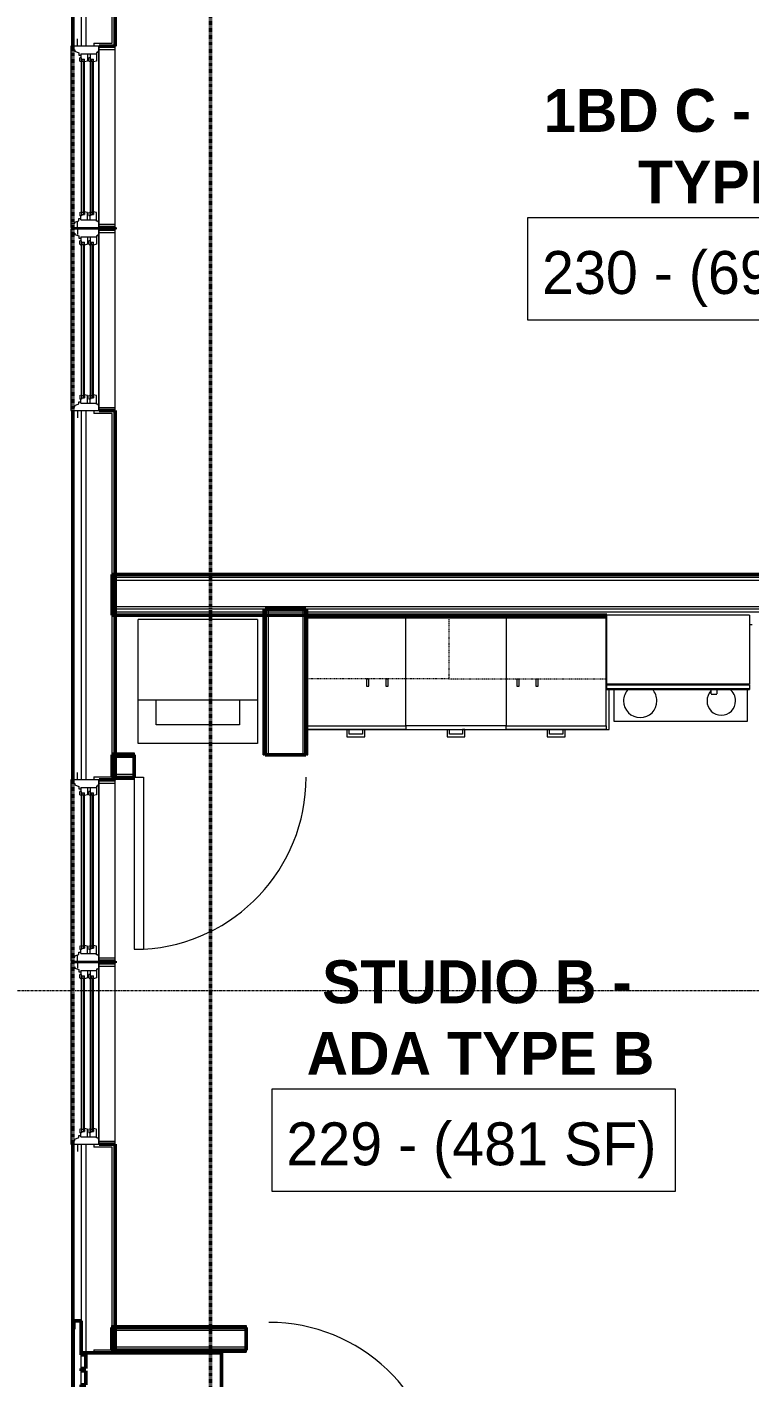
# Model space of a CAD drawing. Header units: inches. Extents: x -4235 to -464, y 9767 to 12344.
# Drawn here: x -3870.3 to -3718.9, y 10386.2 to 10669.2 of the extents above; entities that cross this region are included whole.
import ezdxf

# ---------------------------------------------------------------- set-up
doc = ezdxf.new("R2010")
doc.units = ezdxf.units.IN
doc.header["$MEASUREMENT"] = 0
for name, pattern in [('Dash', [0.25, 0.125, -0.125]), ('Dash 1_16_', [0.125, 0.0625, -0.0625]), ('Grid Line 1_2_', [0.875, 0.5, -0.125, 0.125, -0.125])]:
    doc.linetypes.add(name, pattern=pattern)
for name, color, linetype, lineweight in [('0-1', 7, 'Continuous', 5), ('0-2', 10, 'Continuous', 9), ('A-AREA-IDEN', 2, 'Continuous', 9), ('A-DOOR-1', 7, 'Continuous', 9), ('A-DOOR-2', 130, 'Continuous', 20), ('A-GENM', 5, 'Continuous', 9), ('A-GENM-5', 5, 'Continuous', 50), ('A-GLAZ-1', 151, 'Continuous', 9), ('A-GLAZ-2', 151, 'Continuous', 20), ('A-GLAZ-3', 151, 'Continuous', 50), ('A-WALL', 113, 'Continuous', 13), ('A-WALL-1', 250, 'Continuous', 50), ('A-WALL-2', 50, 'Continuous', 13), ('A-WALL-3', 10, 'Continuous', 9), ('A-WALL-4', 254, 'Continuous', 9), ('A-WALL-5', 7, 'Continuous', 9), ('A-WALL-6', 113, 'Continuous', 9), ('A-WALL-7', 113, 'Continuous', 50), ('C-PROP-LINE-1', 91, 'Dash 1_16_', 50), ('I-WALL-1', 250, 'Continuous', 50), ('I-WALL-2', 10, 'Continuous', 9), ('I-WALL-3', 254, 'Continuous', 9), ('I-WALL-4', 7, 'Continuous', 9), ('P-SANR-FIXT-1', 7, 'Continuous', 9), ('Q-CASE-1', 254, 'Continuous', 9), ('Q-CASE-2', 7, 'Continuous', 9), ('Q-CASE-3', 7, 'Dash', 9), ('Q-CASE-4', 10, 'Continuous', 9), ('Q-SPCQ-1', 7, 'Continuous', 9), ('S-GRID-1', 1, 'Grid Line 1_2_', 9)]:
    doc.layers.add(name, color=color, linetype=linetype, lineweight=lineweight)
doc.styles.add('Century Gothic', font='ufonts.com_century-gothic.ttf', dxfattribs={"height": 9})
doc.styles.add('Century Gothic_B', font='GOTHICB.TTF', dxfattribs={"height": 9})

# ---------------------------------------------------------------- blocks, each defined once
blk = doc.blocks.new('Basic Wall _ INT - W4BØF - _5_8 GYP - 2X4 WOOD_BATT_ - 5_8 GYP_ - ___-2687826-BACKGROUND - 2ND FLOOR')
at = {"layer": 'A-WALL-3'}
for p, q in [((-3852.5, 10391.84), (-3852.5, 10391.82)), ((-3851.86, 10391.84), (-3852.5, 10391.84)), ((-3852.5, 10391.7), (-3852.5, 10391.64)), ((-3852.5, 10391.63), (-3852.5, 10391.49)), ((-3852.5, 10391.49), (-3852.5, 10391.43)), ((-3852.5, 10391.49), (-3851.85, 10391.49))]:
    blk.add_line(p, q, dxfattribs=at)
at = {"layer": 'A-WALL-4'}
for p, q in [((-3852.5, 10391.8), (-3852.5, 10391.84)), ((-3852.5, 10391.76), (-3852.5, 10391.8)), ((-3852.5, 10391.74), (-3852.5, 10391.76)), ((-3852.5, 10391.71), (-3852.5, 10391.74)), ((-3852.5, 10391.71), (-3851.86, 10391.71)), ((-3852.5, 10391.43), (-3852.5, 10391.71)), ((-3852.5, 10391.43), (-3851.85, 10391.43)), ((-3824.35, 10391.84), (-3851.86, 10391.84)), ((-3851.85, 10391.49), (-3824.35, 10391.49)), ((-3824.35, 10391.82), (-3824.35, 10391.84)), ((-3824.35, 10391.64), (-3824.35, 10391.7)), ((-3824.35, 10391.49), (-3824.35, 10391.63)), ((-3824.35, 10391.43), (-3824.35, 10391.49))]:
    blk.add_line(p, q, dxfattribs=at)
at = {"layer": 'A-WALL-5'}
for p, q in [((-3851.86, 10391.71), (-3824.35, 10391.71)), ((-3851.85, 10391.43), (-3824.35, 10391.43)), ((-3824.35, 10391.84), (-3824.35, 10391.8)), ((-3824.35, 10391.8), (-3824.35, 10391.71)), ((-3824.35, 10391.71), (-3824.35, 10391.43))]:
    blk.add_line(p, q, dxfattribs=at)
blk = doc.blocks.new('Basic Wall _ INT - W4BØF - _5_8 GYP - 2X4 WOOD_BATT_ - 5_8 GYP_ - ___-2687827-BACKGROUND - 2ND FLOOR')
at = {"layer": 'A-WALL-3'}
for p, q in [((-3852.5, 10397), (-3852.5, 10396.94)), ((-3852.5, 10396.94), (-3852.5, 10396.8)), ((-3852.5, 10396.79), (-3852.5, 10396.73)), ((-3852.5, 10396.61), (-3852.5, 10396.59)), ((-3852.47, 10396.94), (-3851.85, 10396.94)), ((-3851.85, 10396.59), (-3852.47, 10396.59))]:
    blk.add_line(p, q, dxfattribs=at)
at = {"layer": 'A-WALL-4'}
for p, q in [((-3852.5, 10396.79), (-3852.5, 10397)), ((-3852.47, 10397), (-3851.85, 10397)), ((-3824.35, 10396.94), (-3824.35, 10397)), ((-3852.5, 10396.71), (-3852.5, 10396.79)), ((-3852.5, 10396.63), (-3852.5, 10396.71)), ((-3852.5, 10396.59), (-3852.5, 10396.63)), ((-3851.85, 10396.71), (-3852.47, 10396.71)), ((-3851.85, 10396.94), (-3824.35, 10396.94)), ((-3824.35, 10396.59), (-3851.85, 10396.59)), ((-3824.35, 10396.8), (-3824.35, 10396.94)), ((-3824.35, 10396.73), (-3824.35, 10396.79)), ((-3824.35, 10396.59), (-3824.35, 10396.61))]:
    blk.add_line(p, q, dxfattribs=at)
at = {"layer": 'A-WALL-5'}
for p, q in [((-3851.85, 10397), (-3824.35, 10397)), ((-3824.35, 10397), (-3824.35, 10396.71)), ((-3824.35, 10396.71), (-3851.85, 10396.71)), ((-3824.35, 10396.71), (-3824.35, 10396.63)), ((-3824.35, 10396.63), (-3824.35, 10396.59))]:
    blk.add_line(p, q, dxfattribs=at)
blk = doc.blocks.new('SWING - SINGLE - FLUSH - 36_ x 80_ - OFFSET PIVOT DOOR AT MAGIC PAK AND WASHER_DRYER-3199414-BACKGROUND - 2ND FLOOR')
at = {"layer": 'A-DOOR-1'}
blk.add_arc((18, 2.37), 36.07, 93.1789, 180, dxfattribs=at)
at = {"layer": 'A-DOOR-2'}
for p, q in [((16, 2.37), (16, 38.39)), ((18, 38.39), (16, 38.39)), ((18, 2.37), (18, 38.39)), ((18, 2.37), (16, 2.37))]:
    blk.add_line(p, q, dxfattribs=at)
blk = doc.blocks.new('Range - 24_ x 30_-V36-BACKGROUND - 2ND FLOOR')
at = {"layer": 'Q-SPCQ-1'}
blk.add_line((29.37, 22), (30, 22), dxfattribs=at)
for centre, radius, start, end in [((6.5, 6), 3.5, 81.0228, 98.9772), ((6.5, 6), 3.5, 136.4295, 180), ((6.5, 6), 3.5, 180, 0), ((6.5, 6), 3.5, 360, 43.6168), ((23.5, 6), 3, 136.1907, 180), ((23.5, 6), 3, 180, 360), ((23.5, 6), 3, 360, 53.8773)]:
    blk.add_arc(centre, radius, start, end, dxfattribs=at)
blk = doc.blocks.new('Basic Wall _ INT - W4BØF - _5_8 GYP - 2X4 WOOD_BATT_ - 5_8 GYP_ - ___-2685603-BACKGROUND - 2ND FLOOR')
at = {"layer": 'A-WALL-3'}
for p, q in [((-3852.47, 10516.79), (-3852.47, 10517.08)), ((-3852.47, 10517.08), (-3852.47, 10517.02)), ((-3852.47, 10517.02), (-3852.47, 10516.87)), ((-3852.47, 10517.02), (-3851.85, 10517.02)), ((-3852.47, 10516.87), (-3852.47, 10516.8)), ((-3852.47, 10516.71), (-3852.47, 10516.79)), ((-3852.47, 10516.66), (-3852.47, 10516.71)), ((-3852.47, 10516.69), (-3852.47, 10516.66)), ((-3851.89, 10516.66), (-3852.47, 10516.66))]:
    blk.add_line(p, q, dxfattribs=at)
at = {"layer": 'A-WALL-4'}
for p, q in [((-3852.47, 10517.08), (-3851.85, 10517.08)), ((-3851.89, 10516.79), (-3852.47, 10516.79)), ((-3851.85, 10517.02), (-3847.87, 10517.02)), ((-3847.87, 10516.66), (-3851.85, 10516.66)), ((-3847.87, 10517.02), (-3847.87, 10517.08)), ((-3847.87, 10516.87), (-3847.87, 10517.02)), ((-3847.87, 10516.8), (-3847.87, 10516.87)), ((-3847.87, 10516.66), (-3847.87, 10516.69))]:
    blk.add_line(p, q, dxfattribs=at)
at = {"layer": 'A-WALL-5'}
for p, q in [((-3851.85, 10517.08), (-3847.87, 10517.08)), ((-3847.87, 10516.79), (-3851.85, 10516.79)), ((-3847.87, 10517.08), (-3847.87, 10516.79)), ((-3847.87, 10516.79), (-3847.87, 10516.71)), ((-3847.87, 10516.71), (-3847.87, 10516.66))]:
    blk.add_line(p, q, dxfattribs=at)
blk = doc.blocks.new('Basic Wall _ INT - W4BØF - _5_8 GYP - 2X4 WOOD_BATT_ - 5_8 GYP_ - ___-2685604-BACKGROUND - 2ND FLOOR')
at = {"layer": 'A-WALL-3'}
for p, q in [((-3852.47, 10511.91), (-3852.47, 10511.89)), ((-3851.85, 10511.91), (-3852.47, 10511.91)), ((-3852.47, 10511.77), (-3852.47, 10511.71)), ((-3852.47, 10511.71), (-3852.47, 10511.56)), ((-3852.47, 10511.56), (-3852.47, 10511.5)), ((-3852.47, 10511.56), (-3851.85, 10511.56))]:
    blk.add_line(p, q, dxfattribs=at)
at = {"layer": 'A-WALL-4'}
for p, q in [((-3852.47, 10511.87), (-3852.47, 10511.91)), ((-3852.47, 10511.85), (-3852.47, 10511.87)), ((-3852.47, 10511.83), (-3852.47, 10511.85)), ((-3852.47, 10511.79), (-3852.47, 10511.83)), ((-3852.47, 10511.79), (-3851.85, 10511.79)), ((-3852.47, 10511.77), (-3852.47, 10511.79)), ((-3852.47, 10511.71), (-3852.47, 10511.77)), ((-3852.47, 10511.5), (-3852.47, 10511.71)), ((-3852.47, 10511.5), (-3851.85, 10511.5)), ((-3847.87, 10511.91), (-3851.85, 10511.91)), ((-3851.85, 10511.56), (-3847.87, 10511.56)), ((-3847.87, 10511.89), (-3847.87, 10511.91)), ((-3847.87, 10511.71), (-3847.87, 10511.77)), ((-3847.87, 10511.56), (-3847.87, 10511.71)), ((-3847.87, 10511.5), (-3847.87, 10511.56))]:
    blk.add_line(p, q, dxfattribs=at)
at = {"layer": 'A-WALL-5'}
for p, q in [((-3851.85, 10511.79), (-3847.87, 10511.79)), ((-3851.85, 10511.5), (-3847.87, 10511.5)), ((-3847.87, 10511.91), (-3847.87, 10511.87)), ((-3847.87, 10511.87), (-3847.87, 10511.79)), ((-3847.87, 10511.79), (-3847.87, 10511.5))]:
    blk.add_line(p, q, dxfattribs=at)
blk = doc.blocks.new('Basic Wall _ INT - W8BØF - _5_8 GYP - 2X8 WOOD_BATT_ - 5_8 GYP_ - ___-2698626-BACKGROUND - 2ND FLOOR')
at = {"layer": 'I-WALL-2'}
for p, q in [((-3820.72, 10547.19), (-3820.78, 10547.19)), ((-3820.78, 10547.19), (-3820.49, 10547.19)), ((-3820.57, 10547.19), (-3820.72, 10547.19)), ((-3820.72, 10545.94), (-3820.72, 10547.19)), ((-3820.51, 10547.19), (-3820.57, 10547.19)), ((-3820.49, 10547.19), (-3820.41, 10547.19)), ((-3820.41, 10547.19), (-3820.37, 10547.19)), ((-3820.37, 10547.19), (-3820.39, 10547.19)), ((-3820.37, 10547.19), (-3820.37, 10545.94))]:
    blk.add_line(p, q, dxfattribs=at)
at = {"layer": 'I-WALL-3'}
for p, q in [((-3820.78, 10545.94), (-3820.78, 10547.19)), ((-3820.49, 10547.19), (-3820.49, 10545.94)), ((-3820.72, 10516.66), (-3820.72, 10545.94)), ((-3820.37, 10545.94), (-3820.37, 10516.66)), ((-3820.78, 10516.66), (-3820.72, 10516.66)), ((-3820.72, 10516.66), (-3820.57, 10516.66)), ((-3820.57, 10516.66), (-3820.51, 10516.66)), ((-3820.39, 10516.66), (-3820.37, 10516.66))]:
    blk.add_line(p, q, dxfattribs=at)
at = {"layer": 'I-WALL-4'}
for p, q in [((-3820.78, 10516.66), (-3820.78, 10545.94)), ((-3820.49, 10545.94), (-3820.49, 10516.66)), ((-3820.49, 10516.66), (-3820.78, 10516.66)), ((-3820.41, 10516.66), (-3820.49, 10516.66)), ((-3820.37, 10516.66), (-3820.41, 10516.66))]:
    blk.add_line(p, q, dxfattribs=at)
blk = doc.blocks.new('Basic Wall _ INT - W8BØF - _5_8 GYP - 2X8 WOOD_BATT_ - 5_8 GYP_ - ___-2703820-BACKGROUND - 2ND FLOOR')
at = {"layer": 'I-WALL-2'}
for p, q in [((-3811.87, 10547.19), (-3811.82, 10547.19)), ((-3811.84, 10547.19), (-3811.87, 10547.19)), ((-3811.87, 10547.19), (-3811.87, 10545.94)), ((-3811.82, 10547.19), (-3811.74, 10547.19)), ((-3811.74, 10547.19), (-3811.45, 10547.19)), ((-3811.66, 10547.19), (-3811.73, 10547.19)), ((-3811.51, 10547.19), (-3811.66, 10547.19)), ((-3811.45, 10547.19), (-3811.51, 10547.19)), ((-3811.51, 10545.94), (-3811.51, 10547.19)), ((-3811.87, 10545.94), (-3811.87, 10545.56)), ((-3811.87, 10545.56), (-3811.87, 10521.94)), ((-3811.74, 10545.56), (-3811.74, 10545.94)), ((-3811.51, 10545.56), (-3811.51, 10545.94)), ((-3811.51, 10521.94), (-3811.51, 10545.56)), ((-3811.45, 10545.56), (-3811.45, 10545.94))]:
    blk.add_line(p, q, dxfattribs=at)
at = {"layer": 'I-WALL-3'}
for p, q in [((-3811.74, 10545.94), (-3811.74, 10547.19)), ((-3811.45, 10545.94), (-3811.45, 10547.19)), ((-3811.74, 10521.94), (-3811.74, 10545.56)), ((-3811.45, 10521.94), (-3811.45, 10545.56)), ((-3811.87, 10521.94), (-3811.87, 10516.66)), ((-3811.51, 10516.66), (-3811.51, 10521.94)), ((-3811.87, 10516.66), (-3811.84, 10516.66)), ((-3811.73, 10516.66), (-3811.66, 10516.66)), ((-3811.66, 10516.66), (-3811.51, 10516.66)), ((-3811.51, 10516.66), (-3811.45, 10516.66))]:
    blk.add_line(p, q, dxfattribs=at)
at = {"layer": 'I-WALL-4'}
for p, q in [((-3811.74, 10516.66), (-3811.74, 10521.94)), ((-3811.45, 10516.66), (-3811.45, 10521.94)), ((-3811.82, 10516.66), (-3811.87, 10516.66)), ((-3811.74, 10516.66), (-3811.82, 10516.66)), ((-3811.45, 10516.66), (-3811.74, 10516.66))]:
    blk.add_line(p, q, dxfattribs=at)
blk = doc.blocks.new('Stacked Washer and Dryer - 26_x25_ - Private-1352637-BACKGROUND - 2ND FLOOR')
at = {"layer": 'P-SANR-FIXT-1'}
for p, q in [((0, 12.5), (26, 12.5)), ((0, 12.5), (0, -12.5)), ((16.90625, 12.5), (16.90625, -12.5)), ((26, 12.5), (26, -12.5)), ((16.90625, 8.75), (22.09375, 8.75)), ((22.09375, 8.75), (22.09375, -8.75)), ((22.09375, -8.75), (16.90625, -8.75)), ((26, -12.5), (0, -12.5))]:
    blk.add_line(p, q, dxfattribs=at)
blk = doc.blocks.new('Base Cabinet 3 Drawer 230 - Base Cabinet 3 Drawer 230 21_-V40-BACKGROUND - 2ND FLOOR')
at = {"layer": 'Q-CASE-1'}
for p, q in [((-9.76, 24), (11.24, 24)), ((-9.76, 23.25), (-9.76, 24)), ((11.24, 23.25), (-9.76, 23.25)), ((-9.76, 23.25), (-9.76, 0.38)), ((-0.64, 24), (-1.14, 24)), ((2.11, 24), (2.61, 24)), ((11.24, 24), (11.24, 23.25)), ((11.24, 0.38), (11.24, 23.25))]:
    blk.add_line(p, q, dxfattribs=at)
at = {"layer": 'Q-CASE-2'}
for p, q in [((2.61, 25.5), (-1.14, 25.5)), ((-1.14, 25.5), (-1.14, 24)), ((2.61, 24), (2.61, 25.5)), ((-0.64, 24), (-0.64, 25)), ((-0.64, 25), (2.11, 25)), ((2.11, 25), (2.11, 24))]:
    blk.add_line(p, q, dxfattribs=at)
at = {"layer": 'Q-CASE-4'}
for p, q in [((-0.64, 24), (-1.14, 24)), ((-0.64, 24), (-1.14, 24)), ((2.11, 24), (2.61, 24)), ((2.11, 24), (2.61, 24)), ((-9.76, 0.38), (-9.76, 0)), ((11.24, 0), (11.24, 0.38)), ((-9.76, 0), (11.24, 0))]:
    blk.add_line(p, q, dxfattribs=at)
blk = doc.blocks.new('30quot_MicrowaveVent_11166 - 70cm miele oven-2322118-BACKGROUND - 2ND FLOOR')
at = {"layer": 'Q-CASE-2'}
for p, q in [((-14.2, -14.49), (-14.2, 0)), ((15.68, 0), (-14.2, 0)), ((15.68, 0), (15.68, -14.49)), ((15.68, -14.49), (-14.2, -14.49)), ((-14.2, -14.61), (15.68, -14.61)), ((-14.2, -15.39), (-14.2, -14.61)), ((-14.2, -15.6), (-14.2, -15.39)), ((-14.2, -15.39), (15.68, -15.39)), ((-14.2, -15.6), (15.68, -15.6)), ((7.69, -16.55), (7.69, -15.63)), ((7.69, -16.6), (8.88, -16.6)), ((8.88, -15.63), (8.88, -16.55)), ((15.68, -14.61), (15.68, -15.39)), ((15.68, -15.39), (15.68, -15.6))]:
    blk.add_line(p, q, dxfattribs=at)
blk = doc.blocks.new('300 Series Wall Hung Cabinet_302 - 33_ X 27_-2598982-BACKGROUND - 2ND FLOOR')
at = {"layer": 'Q-CASE-2'}
for p, q in [((-2.25, -13.19), (-1.76, -13.19)), ((-2.25, -13.19), (-2.25, -14.69)), ((-1.76, -14.69), (-1.76, -13.19)), ((1.75, -13.19), (2.24, -13.19)), ((1.75, -13.19), (1.75, -14.69)), ((2.24, -14.69), (2.24, -13.19)), ((-2.25, -14.69), (-1.76, -14.69)), ((1.75, -14.69), (2.24, -14.69))]:
    blk.add_line(p, q, dxfattribs=at)
at = {"layer": 'Q-CASE-3'}
for p, q in [((16.5, -0.19), (-16.5, -0.19)), ((-16.5, -0.19), (-16.5, -13.19)), ((16.5, -13.19), (16.5, -0.19)), ((-16.5, -13.19), (16.5, -13.19))]:
    blk.add_line(p, q, dxfattribs=at)
blk = doc.blocks.new('Base Cabinet 3 Drawer 230 - Base Cabinet 3 Drawer 230 21_-V42-BACKGROUND - 2ND FLOOR')
at = {"layer": 'Q-CASE-1'}
for p, q in [((-9.76, 24), (11.24, 24)), ((-9.76, 23.25), (-9.76, 24)), ((11.24, 23.25), (-9.76, 23.25)), ((-9.76, 23.25), (-9.76, 0.38)), ((-0.64, 24), (-1.14, 24)), ((2.11, 24), (2.61, 24))]:
    blk.add_line(p, q, dxfattribs=at)
at = {"layer": 'Q-CASE-2'}
for p, q in [((2.61, 25.5), (-1.14, 25.5)), ((-1.14, 25.5), (-1.14, 24)), ((2.61, 24), (2.61, 25.5)), ((-0.64, 24), (-0.64, 25)), ((-0.64, 25), (2.11, 25)), ((2.11, 25), (2.11, 24))]:
    blk.add_line(p, q, dxfattribs=at)
at = {"layer": 'Q-CASE-4'}
for p, q in [((-0.64, 24), (-1.14, 24)), ((-0.64, 24), (-1.14, 24)), ((2.11, 24), (2.61, 24)), ((2.11, 24), (2.61, 24)), ((11.24, 24), (11.24, 23.25)), ((11.24, 0.38), (11.24, 23.25)), ((-9.76, 0.38), (-9.76, 0)), ((11.24, 0), (11.24, 0.38)), ((-9.76, 0), (11.24, 0))]:
    blk.add_line(p, q, dxfattribs=at)
blk = doc.blocks.new('300 Series Wall Hung Cabinet_302 - 30_ X 27_-2746447-BACKGROUND - 2ND FLOOR')
at = {"layer": 'Q-CASE-2'}
for p, q in [((-1.76, 14.69), (-2.25, 14.69)), ((-2.25, 14.69), (-2.25, 13.19)), ((-1.76, 13.19), (-1.76, 14.69)), ((2.24, 14.69), (1.75, 14.69)), ((1.75, 14.69), (1.75, 13.19)), ((2.24, 13.19), (2.24, 14.69)), ((-1.76, 13.19), (-2.25, 13.19)), ((2.24, 13.19), (1.75, 13.19))]:
    blk.add_line(p, q, dxfattribs=at)
at = {"layer": 'Q-CASE-3'}
for p, q in [((-15, 0.19), (-15, 13.19)), ((-15, 13.19), (15, 13.19)), ((15, 13.19), (15, 0.19)), ((15, 0.19), (-15, 0.19))]:
    blk.add_line(p, q, dxfattribs=at)
blk = doc.blocks.new('Base Cabinet 3 Drawer 230 - Base Cabinet 3 Drawer 230 21_-V47-BACKGROUND - 2ND FLOOR')
at = {"layer": 'Q-CASE-1'}
for p, q in [((-9.76, -23.25), (-9.76, -0.37)), ((11.24, -0.37), (11.24, -23.25)), ((-9.76, -23.25), (-9.76, -24)), ((11.24, -23.25), (-9.76, -23.25)), ((-9.76, -24), (11.24, -24)), ((-1.14, -24), (-0.64, -24)), ((2.61, -24), (2.11, -24)), ((11.24, -24), (11.24, -23.25))]:
    blk.add_line(p, q, dxfattribs=at)
at = {"layer": 'Q-CASE-2'}
for p, q in [((-1.14, -24), (-1.14, -25.5)), ((-0.64, -25), (-0.64, -24)), ((2.11, -25), (-0.64, -25)), ((2.11, -24), (2.11, -25)), ((2.61, -25.5), (2.61, -24)), ((-1.14, -25.5), (2.61, -25.5))]:
    blk.add_line(p, q, dxfattribs=at)
at = {"layer": 'Q-CASE-4'}
for p, q in [((-9.76, -0.37), (-9.76, 0)), ((-9.76, 0), (11.24, 0)), ((11.24, 0), (11.24, -0.37)), ((-1.14, -24), (-0.64, -24)), ((-1.14, -24), (-0.64, -24)), ((2.61, -24), (2.11, -24)), ((2.61, -24), (2.11, -24))]:
    blk.add_line(p, q, dxfattribs=at)
blk = doc.blocks.new('CTR - 1st Phase - Unit Layouts_rvt-1-BACKGROUND - 2ND FLOOR')
at = {"layer": 'A-WALL-1'}
for p, q in [((-3748.75, 10545.94), (-3811.87, 10545.94)), ((-3811.87, 10545.94), (-3811.87, 10545.56)), ((-3811.87, 10545.56), (-3748.75, 10545.56)), ((-3847.87, 10516.66), (-3852.47, 10516.66)), ((-3852.47, 10516.66), (-3852.47, 10516.04)), ((-3852.47, 10516.04), (-3852.47, 10512.54)), ((-3847.87, 10511.91), (-3847.87, 10516.66)), ((-3852.47, 10512.54), (-3852.47, 10511.91)), ((-3852.47, 10511.91), (-3847.87, 10511.91)), ((-3824.35, 10396.59), (-3852.5, 10396.59)), ((-3852.5, 10396.59), (-3852.5, 10395.96)), ((-3852.5, 10395.96), (-3852.5, 10392.46)), ((-3824.35, 10391.84), (-3824.35, 10396.59)), ((-3852.5, 10392.46), (-3852.5, 10391.84)), ((-3852.5, 10391.84), (-3824.35, 10391.84))]:
    blk.add_line(p, q, dxfattribs=at)
at = {"layer": 'A-WALL-2'}
for p, q in [((-3819.74, 10547.19), (-3819.74, 10516.66)), ((-3812.49, 10547.19), (-3812.49, 10516.66)), ((-3851.85, 10516.04), (-3851.85, 10512.54)), ((-3847.87, 10516.04), (-3851.85, 10516.04)), ((-3847.87, 10512.54), (-3851.85, 10512.54)), ((-3851.87, 10395.96), (-3851.87, 10392.46)), ((-3824.35, 10395.96), (-3851.87, 10395.96)), ((-3824.35, 10392.46), (-3851.87, 10392.46))]:
    blk.add_line(p, q, dxfattribs=at)
at = {"layer": 'A-WALL-3'}
for p, q in [((-3748.75, 10545.94), (-3811.87, 10545.94)), ((-3811.87, 10545.56), (-3811.87, 10545.94)), ((-3852.47, 10512.04), (-3852.47, 10516.66)), ((-3851.89, 10516.66), (-3852.47, 10516.66)), ((-3847.87, 10516.66), (-3851.85, 10516.66)), ((-3852.47, 10511.91), (-3852.47, 10512.04)), ((-3852.47, 10511.91), (-3851.85, 10511.91)), ((-3851.85, 10511.91), (-3847.87, 10511.91)), ((-3852.5, 10391.89), (-3852.5, 10396.59)), ((-3851.85, 10396.59), (-3852.47, 10396.59)), ((-3824.35, 10396.59), (-3851.85, 10396.59)), ((-3852.5, 10391.84), (-3852.5, 10391.89)), ((-3852.5, 10391.84), (-3851.86, 10391.84)), ((-3851.86, 10391.84), (-3824.35, 10391.84))]:
    blk.add_line(p, q, dxfattribs=at)
at = {"layer": 'A-WALL-4'}
for p, q in [((-3811.87, 10545.56), (-3748.75, 10545.56)), ((-3847.87, 10516.66), (-3847.87, 10511.91)), ((-3824.35, 10396.59), (-3824.35, 10391.84))]:
    blk.add_line(p, q, dxfattribs=at)
at = {"layer": 'A-WALL-6'}
for p, q in [((-3811.87, 10545.94), (-3811.87, 10545.56)), ((-3748.75, 10545.94), (-3811.87, 10545.94)), ((-3811.87, 10545.56), (-3811.87, 10545.94)), ((-3748.75, 10545.94), (-3811.87, 10545.94)), ((-3811.87, 10545.56), (-3811.87, 10521.94)), ((-3811.87, 10521.94), (-3811.87, 10545.56)), ((-3748.24, 10531.33), (-3748.24, 10531.45)), ((-3748.24, 10531.33), (-3748.24, 10531.45)), ((-3748.24, 10521.94), (-3748.24, 10530.34)), ((-3748.24, 10521.94), (-3748.24, 10530.34)), ((-3747.24, 10531.45), (-3747.24, 10531.33)), ((-3747.24, 10531.45), (-3747.24, 10531.33)), ((-3747.24, 10530.34), (-3747.24, 10523.69)), ((-3747.24, 10530.34), (-3747.24, 10523.69)), ((-3719.24, 10531.33), (-3719.24, 10531.45)), ((-3719.24, 10531.33), (-3719.24, 10531.45)), ((-3719.24, 10523.69), (-3719.24, 10530.34)), ((-3719.24, 10523.69), (-3719.24, 10530.34)), ((-3811.87, 10521.94), (-3748.24, 10521.94)), ((-3811.87, 10521.94), (-3748.24, 10521.94)), ((-3747.24, 10523.69), (-3719.24, 10523.69)), ((-3747.24, 10523.69), (-3719.24, 10523.69))]:
    blk.add_line(p, q, dxfattribs=at)
at = {"layer": 'I-WALL-1'}
for p, q in [((-3811.87, 10547.19), (-3820.37, 10547.19)), ((-3820.37, 10547.19), (-3820.37, 10516.66)), ((-3811.87, 10516.66), (-3811.87, 10547.19)), ((-3820.37, 10516.66), (-3811.87, 10516.66))]:
    blk.add_line(p, q, dxfattribs=at)
at = {"layer": 'I-WALL-2'}
for p, q in [((-3820.37, 10547.19), (-3811.87, 10547.19)), ((-3820.37, 10547.19), (-3820.37, 10545.94)), ((-3811.87, 10545.94), (-3811.87, 10547.19)), ((-3820.37, 10545.94), (-3820.37, 10516.66)), ((-3811.87, 10545.56), (-3811.87, 10545.94)), ((-3811.87, 10521.94), (-3811.87, 10545.56)), ((-3811.87, 10516.66), (-3811.87, 10521.94))]:
    blk.add_line(p, q, dxfattribs=at)
at = {"layer": 'I-WALL-3'}
blk.add_line((-3811.87, 10516.66), (-3820.37, 10516.66), dxfattribs=at)
at = {"layer": '0-2'}
for name, p in [('Basic Wall _ INT - W8BØF - _5_8 GYP - 2X8 WOOD_BATT_ - 5_8 GYP_ - ___-2698626-BACKGROUND - 2ND FLOOR', (0, 0)), ('Basic Wall _ INT - W8BØF - _5_8 GYP - 2X8 WOOD_BATT_ - 5_8 GYP_ - ___-2703820-BACKGROUND - 2ND FLOOR', (0, 0)), ('Base Cabinet 3 Drawer 230 - Base Cabinet 3 Drawer 230 21_-V47-BACKGROUND - 2ND FLOOR', (-3781.1, 10545.94)), ('300 Series Wall Hung Cabinet_302 - 33_ X 27_-2598982-BACKGROUND - 2ND FLOOR', (-3765.37, 10545.75)), ('30quot_MicrowaveVent_11166 - 70cm miele oven-2322118-BACKGROUND - 2ND FLOOR', (-3734.54, 10545.94)), ('Range - 24_ x 30_-V36-BACKGROUND - 2ND FLOOR', (-3748.24, 10521.94)), ('Basic Wall _ INT - W4BØF - _5_8 GYP - 2X4 WOOD_BATT_ - 5_8 GYP_ - ___-2685603-BACKGROUND - 2ND FLOOR', (0, 0)), ('Basic Wall _ INT - W4BØF - _5_8 GYP - 2X4 WOOD_BATT_ - 5_8 GYP_ - ___-2685604-BACKGROUND - 2ND FLOOR', (0, 0)), ('Basic Wall _ INT - W4BØF - _5_8 GYP - 2X4 WOOD_BATT_ - 5_8 GYP_ - ___-2687827-BACKGROUND - 2ND FLOOR', (0, 0)), ('Basic Wall _ INT - W4BØF - _5_8 GYP - 2X4 WOOD_BATT_ - 5_8 GYP_ - ___-2687826-BACKGROUND - 2ND FLOOR', (0, 0))]:
    blk.add_blockref(name, p, dxfattribs=at)
for name, p, rotation in [('Stacked Washer and Dryer - 26_x25_ - Private-1352637-BACKGROUND - 2ND FLOOR', (-3834.49, 10545.03), 269.9999999999946), ('Base Cabinet 3 Drawer 230 - Base Cabinet 3 Drawer 230 21_-V42-BACKGROUND - 2ND FLOOR', (-3800.63, 10545.94), 180), ('300 Series Wall Hung Cabinet_302 - 30_ X 27_-2746447-BACKGROUND - 2ND FLOOR', (-3796.87, 10545.75), 180), ('Base Cabinet 3 Drawer 230 - Base Cabinet 3 Drawer 230 21_-V40-BACKGROUND - 2ND FLOOR', (-3758.63, 10545.94), 180), ('SWING - SINGLE - FLUSH - 36_ x 80_ - OFFSET PIVOT DOOR AT MAGIC PAK AND WASHER_DRYER-3199414-BACKGROUND - 2ND FLOOR', (-3829.87, 10514.29), 180), ('SWING - SINGLE - FLUSH - 36_ x 80_ - OFFSET PIVOT DOOR AT MAGIC PAK AND WASHER_DRYER-3199414-BACKGROUND - 2ND FLOOR', (-3821.97, 10379.59), 269.9999999999872)]:
    blk.add_blockref(name, p, dxfattribs=dict(at, rotation=rotation))
blk = doc.blocks.new('CTR - 1st Phase - Common Walls_rvt-1-BACKGROUND - 2ND FLOOR')
at = {"layer": 'A-WALL-2'}
for p, q in [((-3487.3, 10553.81), (-3852.47, 10553.81)), ((-3487.3, 10553.19), (-3852.47, 10553.19)), ((-3487.3, 10547.69), (-3852.47, 10547.69)), ((-3487.3, 10547.19), (-3852.47, 10547.19)), ((-3487.3, 10546.56), (-3852.47, 10546.56))]:
    blk.add_line(p, q, dxfattribs=at)
at = {"layer": 'I-WALL-1'}
for p, q in [((-3554.56, 10554.44), (-3852.47, 10554.44)), ((-3852.47, 10554.44), (-3852.47, 10545.94)), ((-3852.47, 10545.94), (-3748.75, 10545.94))]:
    blk.add_line(p, q, dxfattribs=at)
at = {"layer": 'I-WALL-2'}
for p, q in [((-3852.47, 10545.94), (-3852.47, 10554.44)), ((-3851.85, 10554.44), (-3852.47, 10554.44)), ((-3852.47, 10545.94), (-3851.85, 10545.94)), ((-3820.78, 10545.94), (-3820.67, 10545.94)), ((-3820.66, 10545.94), (-3820.57, 10545.94)), ((-3820.57, 10545.94), (-3820.51, 10545.94)), ((-3820.37, 10545.94), (-3811.87, 10545.94)), ((-3811.72, 10545.94), (-3811.67, 10545.94)), ((-3811.66, 10545.94), (-3811.58, 10545.94)), ((-3811.57, 10545.94), (-3811.46, 10545.94)), ((-3811.46, 10545.94), (-3748.75, 10545.94))]:
    blk.add_line(p, q, dxfattribs=at)
at = {"layer": 'I-WALL-3'}
for p, q in [((-3621.93, 10554.44), (-3851.85, 10554.44)), ((-3851.85, 10545.94), (-3820.78, 10545.94))]:
    blk.add_line(p, q, dxfattribs=at)
blk = doc.blocks.new('Window-Double_Hung-Andersen-400_Series-Tilt_Wash - DOUBLE HUNG - REVERSE COTTAGE - 2ND FLOOR-2888385-BACKGROUND - 2ND FLOOR')
at = {"layer": 'A-GLAZ-1'}
for p, q in [((-16.29, 2.5), (-15.7, 2.5)), ((-16.29, 2.12), (-15.7, 2.12)), ((-16.29, 0.56), (-15.7, 0.56)), ((-16.29, 0.19), (-15.7, 0.19)), ((-15.82, 2.5), (-15.82, 2.12)), ((-15.82, 0.56), (-15.82, 0.19)), ((-15.7, 2.63), (15.7, 2.63)), ((-15.7, 2.5), (15.7, 2.5)), ((-15.7, 2.12), (15.7, 2.12)), ((-15.7, 2), (15.7, 2)), ((-15.7, 0.69), (15.7, 0.69)), ((-15.7, 0.56), (15.7, 0.56)), ((-15.7, 0.19), (15.7, 0.19)), ((-15.7, 0.06), (15.7, 0.06)), ((16.29, 2.5), (15.7, 2.5)), ((16.29, 2.12), (15.7, 2.12)), ((16.29, 0.56), (15.7, 0.56)), ((16.29, 0.19), (15.7, 0.19)), ((15.82, 2.5), (15.82, 2.12)), ((15.82, 0.56), (15.82, 0.19)), ((-19.01, -3.94), (-19.01, -2.44)), ((-19.01, -2.44), (-18.95, -2.44)), ((18.95, -1.06), (-18.95, -1.06)), ((-18.95, -1.06), (-18.95, -4.44)), ((-18.32, -1.06), (-18.32, -4.44)), ((18.32, -1.06), (18.32, -4.44)), ((18.95, -4.44), (18.95, -1.06)), ((18.95, -2.44), (19.01, -2.44)), ((19.01, -2.44), (19.01, -3.94)), ((-18.95, -3.94), (-19.01, -3.94)), ((-18.95, -4.44), (18.95, -4.44)), ((19.01, -3.94), (18.95, -3.94))]:
    blk.add_line(p, q, dxfattribs=at)
at = {"layer": 'A-GLAZ-2'}
for p, q in [((-19.01, 3.44), (-20.51, 3.44)), ((19.01, 4.81), (-19.01, 4.81)), ((-19.01, 4.81), (-19.01, -1.06)), ((-18.2, 4.81), (-18.2, 4)), ((-18.2, 4), (-17.92, 4)), ((-17.92, 4), (-17.61, 3.19)), ((-17.61, 3.19), (-17.14, 3.19)), ((-17.14, 3.19), (-17.14, 2.75)), ((-15.86, 2.97), (-16.57, 2.97)), ((-16.57, 2.63), (-16.57, 2.97)), ((-15.86, 2.97), (-15.7, 2.63)), ((15.86, 2.97), (15.7, 2.63)), ((15.86, 2.97), (16.57, 2.97)), ((16.57, 2.63), (16.57, 2.97)), ((17.14, 3.19), (17.14, 2.75)), ((17.61, 3.19), (17.14, 3.19)), ((17.92, 4), (17.61, 3.19)), ((18.2, 4), (17.92, 4)), ((18.2, 4.81), (18.2, 4)), ((19.01, -1.06), (19.01, 4.81)), ((19.01, 3.44), (20.51, 3.44)), ((-17.42, 2.75), (-16.57, 2.75)), ((-17.42, 2.75), (-17.42, -0.56)), ((-17.42, 1.37), (-15.86, 1.37)), ((-17.42, 0.81), (-16.57, 0.81)), ((-15.7, 2.63), (-16.57, 2.63)), ((-15.86, 1.03), (-16.57, 1.03)), ((-16.57, 0.69), (-16.57, 1.03)), ((-15.7, 0.69), (-16.57, 0.69)), ((-16.29, 2.63), (-16.29, 2)), ((-15.7, 2), (-16.29, 2)), ((-16.29, 0.69), (-16.29, 0.06)), ((-15.7, 0.06), (-16.29, 0.06)), ((-15.86, 1.37), (-15.7, 2)), ((-15.86, 1.03), (-15.7, 0.69)), ((-15.86, -0.56), (-15.7, 0.06)), ((15.7, 2.63), (16.57, 2.63)), ((15.7, 2), (16.29, 2)), ((15.86, 1.37), (15.7, 2)), ((15.86, 1.03), (15.7, 0.69)), ((15.7, 0.69), (16.57, 0.69)), ((15.7, 0.06), (16.29, 0.06)), ((15.86, -0.56), (15.7, 0.06)), ((17.42, 1.37), (15.86, 1.37)), ((15.86, 1.03), (16.57, 1.03)), ((16.29, 2.63), (16.29, 2)), ((16.29, 0.69), (16.29, 0.06)), ((17.42, 2.75), (16.57, 2.75)), ((16.57, 0.69), (16.57, 1.03)), ((17.42, 0.81), (16.57, 0.81)), ((17.42, 2.75), (17.42, -0.56)), ((-19.01, -1.06), (19.01, -1.06)), ((-17.67, -0.78), (-18, -1.06)), ((-17.67, -0.78), (-17.67, -0.56)), ((-17.67, -0.56), (-15.86, -0.56)), ((17.67, -0.56), (15.86, -0.56)), ((17.67, -0.78), (17.67, -0.56)), ((17.67, -0.78), (18, -1.06))]:
    blk.add_line(p, q, dxfattribs=at)
blk = doc.blocks.new('V-Series_EWC4_SPVU_RFA_2015 - 2ND AND 3RD FLOOR-2226480-BACKGROUND - 2ND FLOOR')
at = {"layer": 'A-GENM'}
for p, q in [((-3858.97, 11732.03), (-3858.97, 11734.83)), ((-3858.97, 11728.55), (-3858.97, 11731.53)), ((-3858.97, 11725.06), (-3858.97, 11728.05)), ((-3858.97, 11721.58), (-3858.97, 11724.56)), ((-3858.97, 11718.09), (-3858.97, 11721.08)), ((-3858.97, 11714.61), (-3858.97, 11717.59)), ((-3858.97, 11711.12), (-3858.97, 11714.11)), ((-3858.97, 11707.83), (-3858.97, 11710.62))]:
    blk.add_line(p, q, dxfattribs=at)
at = {"layer": 'A-GENM-5'}
for p, q in [((-3829.54, 11735.26), (-3858.97, 11735.26)), ((-3858.97, 11735.26), (-3858.97, 11734.83)), ((-3858.97, 11734.83), (-3857.97, 11734.83)), ((-3857.97, 11734.83), (-3857.97, 11732.03)), ((-3829.54, 11707.39), (-3829.54, 11735.26)), ((-3857.97, 11732.03), (-3858.97, 11732.03)), ((-3858.97, 11732.03), (-3858.97, 11731.53)), ((-3858.97, 11731.53), (-3857.97, 11731.53)), ((-3857.97, 11731.53), (-3857.97, 11728.55)), ((-3857.97, 11728.55), (-3858.97, 11728.55)), ((-3858.97, 11728.55), (-3858.97, 11728.05)), ((-3858.97, 11728.05), (-3857.97, 11728.05)), ((-3857.97, 11728.05), (-3857.97, 11725.06)), ((-3857.97, 11725.06), (-3858.97, 11725.06)), ((-3858.97, 11725.06), (-3858.97, 11724.56)), ((-3858.97, 11724.56), (-3857.97, 11724.56)), ((-3857.97, 11724.56), (-3857.97, 11721.58)), ((-3857.97, 11721.58), (-3858.97, 11721.58)), ((-3858.97, 11721.58), (-3858.97, 11721.08)), ((-3858.97, 11721.08), (-3857.97, 11721.08)), ((-3857.97, 11721.08), (-3857.97, 11718.09)), ((-3857.97, 11718.09), (-3858.97, 11718.09)), ((-3858.97, 11718.09), (-3858.97, 11717.59)), ((-3858.97, 11717.59), (-3857.97, 11717.59)), ((-3857.97, 11717.59), (-3857.97, 11714.61)), ((-3857.97, 11714.61), (-3858.97, 11714.61)), ((-3858.97, 11714.61), (-3858.97, 11714.11)), ((-3858.97, 11714.11), (-3857.97, 11714.11)), ((-3857.97, 11714.11), (-3857.97, 11711.12)), ((-3857.97, 11711.12), (-3858.97, 11711.12)), ((-3858.97, 11711.12), (-3858.97, 11710.62)), ((-3858.97, 11710.62), (-3857.97, 11710.62)), ((-3857.97, 11710.62), (-3857.97, 11707.83)), ((-3857.97, 11707.83), (-3858.97, 11707.83)), ((-3858.97, 11707.83), (-3858.97, 11707.39)), ((-3858.97, 11707.39), (-3829.54, 11707.39))]:
    blk.add_line(p, q, dxfattribs=at)
blk = doc.blocks.new('Perforated Panel at Magic-Pak - hvac panel - 2nd floor 2-2702973-BACKGROUND - 2ND FLOOR')
at = {"layer": 'A-GLAZ-3'}
for p, q in [((19.01, 4.44), (-19.01, 4.44)), ((-19.01, 4.44), (-19.01, 4.37)), ((-19.01, 4.37), (19.01, 4.37)), ((19.01, 4.37), (19.01, 4.44))]:
    blk.add_line(p, q, dxfattribs=at)
blk = doc.blocks.new('Family - ___-2835860-BACKGROUND - 2ND FLOOR')
at = {"layer": 'C-PROP-LINE-1'}
blk.add_line((-3860.72, 9980.19), (-3860.72, 11434.39), dxfattribs=at)
blk = doc.blocks.new('Family - ___-2835903-BACKGROUND - 2ND FLOOR')
at = {"layer": 'C-PROP-LINE-1'}
blk.add_line((-3831.82, 10009.09), (-3831.82, 12089.69), dxfattribs=at)
blk = doc.blocks.new('Family - ___-2835932-BACKGROUND - 2ND FLOOR')
at = {"layer": 'C-PROP-LINE-1'}
blk.add_line((-3860.72, 9980.19), (-3860.72, 12118.59), dxfattribs=at)

msp = doc.modelspace()

# ---------------------------------------------------------------- linework, layer by layer
at = {"layer": 'A-AREA-IDEN', "flags": 128}
for points in [[(-3765.33, 10629.24), (-3680.83, 10629.24), (-3680.83, 10607.75), (-3765.33, 10607.75)], [(-3818.94, 10446.59), (-3734.44, 10446.59), (-3734.44, 10425.09), (-3818.94, 10425.09)]]:
    msp.add_lwpolyline(points, close=True, dxfattribs=at)
at = {"layer": 'A-WALL'}
for p, q in [((-3857.97, 10708.8), (-3857.97, 10665.2)), ((-3852.47, 10665.83), (-3852.47, 10708.18)), ((-3860.47, 10702.04), (-3860.47, 10665.2)), ((-3858.97, 10702.04), (-3858.97, 10665.2)), ((-3856.29, 10665.83), (-3856.29, 10665.2)), ((-3856.29, 10665.83), (-3852.47, 10665.83)), ((-3860.47, 10627.18), (-3860.47, 10626.8)), ((-3858.97, 10627.18), (-3858.97, 10626.8)), ((-3857.97, 10627.18), (-3857.97, 10626.8)), ((-3856.29, 10627.18), (-3856.29, 10626.8)), ((-3860.47, 10588.78), (-3860.47, 10511.41)), ((-3858.97, 10588.78), (-3858.97, 10511.41)), ((-3857.97, 10588.78), (-3857.97, 10511.41)), ((-3856.29, 10588.78), (-3856.29, 10588.15)), ((-3852.47, 10588.15), (-3856.29, 10588.15)), ((-3852.47, 10512.04), (-3852.47, 10588.15)), ((-3856.29, 10512.04), (-3856.29, 10511.41)), ((-3856.29, 10512.04), (-3852.47, 10512.04)), ((-3860.47, 10473.39), (-3860.47, 10473.01)), ((-3858.97, 10473.39), (-3858.97, 10473.01)), ((-3857.97, 10473.39), (-3857.97, 10473.01)), ((-3856.29, 10473.39), (-3856.29, 10473.01)), ((-3860.47, 10434.99), (-3860.47, 10397.96)), ((-3858.97, 10434.99), (-3858.97, 10397.96)), ((-3857.97, 10434.99), (-3857.97, 10391.26)), ((-3856.29, 10434.99), (-3856.29, 10434.37)), ((-3852.47, 10434.37), (-3856.29, 10434.37)), ((-3852.47, 10391.89), (-3852.47, 10434.37)), ((-3856.29, 10391.89), (-3856.29, 10391.26)), ((-3856.29, 10391.89), (-3852.47, 10391.89))]:
    msp.add_line(p, q, dxfattribs=at)
at = {"layer": 'A-WALL-6'}
for p, q in [((-3851.85, 10665.2), (-3851.85, 10665.14)), ((-3851.85, 10627.24), (-3851.85, 10627.18)), ((-3851.85, 10626.8), (-3851.85, 10626.74)), ((-3851.85, 10588.84), (-3851.85, 10588.78)), ((-3851.85, 10511.41), (-3851.85, 10511.35)), ((-3851.85, 10473.45), (-3851.85, 10473.39)), ((-3851.85, 10473.01), (-3851.85, 10472.95)), ((-3851.85, 10435.05), (-3851.85, 10434.99))]:
    msp.add_line(p, q, dxfattribs=at)
at = {"layer": 'A-WALL-7'}
for p, q in [((-3851.85, 10665.2), (-3851.85, 10708.8)), ((-3860.72, 10703.79), (-3860.72, 10665.2)), ((-3855.22, 10665.2), (-3851.85, 10665.2)), ((-3860.72, 10627.18), (-3860.72, 10626.8)), ((-3851.85, 10627.18), (-3855.22, 10627.18)), ((-3855.22, 10626.8), (-3851.85, 10626.8)), ((-3851.85, 10626.8), (-3851.85, 10627.18)), ((-3860.72, 10588.78), (-3860.72, 10511.41)), ((-3851.85, 10588.78), (-3855.22, 10588.78)), ((-3851.85, 10511.41), (-3851.85, 10588.78)), ((-3855.22, 10511.41), (-3851.85, 10511.41)), ((-3860.72, 10473.39), (-3860.72, 10473.01)), ((-3851.85, 10473.39), (-3855.22, 10473.39)), ((-3851.85, 10473.01), (-3851.85, 10473.39)), ((-3855.22, 10473.01), (-3851.85, 10473.01)), ((-3860.72, 10434.99), (-3860.72, 10396.21)), ((-3851.85, 10434.99), (-3855.22, 10434.99)), ((-3851.85, 10391.26), (-3851.85, 10434.99)), ((-3860.47, 10396.21), (-3860.47, 10397.96)), ((-3860.47, 10397.96), (-3858.97, 10397.96)), ((-3858.97, 10397.96), (-3858.97, 10391.26)), ((-3860.72, 10396.21), (-3860.47, 10396.21)), ((-3858.97, 10391.26), (-3851.85, 10391.26))]:
    msp.add_line(p, q, dxfattribs=at)
at = {"layer": 'S-GRID-1'}
msp.add_line((-464.45, 10467.19), (-4185.7, 10467.19), dxfattribs=at)

# ---------------------------------------------------------------- block references
at = {"layer": '0-1'}
for name in ['CTR - 1st Phase - Unit Layouts_rvt-1-BACKGROUND - 2ND FLOOR', 'CTR - 1st Phase - Common Walls_rvt-1-BACKGROUND - 2ND FLOOR']:
    msp.add_blockref(name, (0, 0), dxfattribs=at)
at = {"layer": 'A-GENM'}
msp.add_blockref('V-Series_EWC4_SPVU_RFA_2015 - 2ND AND 3RD FLOOR-2226480-BACKGROUND - 2ND FLOOR', (0, -1344), dxfattribs=at)
at = {"layer": 'A-GLAZ-1', "rotation": 89.99999999999991}
for name, p in [('Window-Double_Hung-Andersen-400_Series-Tilt_Wash - DOUBLE HUNG - REVERSE COTTAGE - 2ND FLOOR-2888385-BACKGROUND - 2ND FLOOR', (-3856.29, 10646.19)), ('Window-Double_Hung-Andersen-400_Series-Tilt_Wash - DOUBLE HUNG - REVERSE COTTAGE - 2ND FLOOR-2888385-BACKGROUND - 2ND FLOOR', (-3856.29, 10607.79)), ('Window-Double_Hung-Andersen-400_Series-Tilt_Wash - DOUBLE HUNG - REVERSE COTTAGE - 2ND FLOOR-2888385-BACKGROUND - 2ND FLOOR', (-3856.29, 10492.4)), ('Window-Double_Hung-Andersen-400_Series-Tilt_Wash - DOUBLE HUNG - REVERSE COTTAGE - 2ND FLOOR-2888385-BACKGROUND - 2ND FLOOR', (-3856.29, 10454)), ('Perforated Panel at Magic-Pak - hvac panel - 2nd floor 2-2702973-BACKGROUND - 2ND FLOOR', (-3856.29, 10377.2))]:
    msp.add_blockref(name, p, dxfattribs=at)
at = {"layer": 'C-PROP-LINE-1'}
for name in ['Family - ___-2835860-BACKGROUND - 2ND FLOOR', 'Family - ___-2835932-BACKGROUND - 2ND FLOOR', 'Family - ___-2835903-BACKGROUND - 2ND FLOOR']:
    msp.add_blockref(name, (0, 0), dxfattribs=at)

# ---------------------------------------------------------------- texts
at = {"layer": 'A-AREA-IDEN', "char_height": 9, "attachment_point": 1}
for s, insert, width, style in [('1BD C - ADA', (-3761.95, 10656.21), 93.93, 'Century Gothic_B'), ('TYPE B', (-3742.2, 10641.21), 46.359, 'Century Gothic_B'), ('230 - (698 SF)', (-3762.33, 10622.24), 94.839, 'Century Gothic'), ('STUDIO B -', (-3808.43, 10473.56), 76.659, 'Century Gothic_B'), ('ADA TYPE B', (-3811.68, 10458.56), 84.537, 'Century Gothic_B'), ('229 - (481 SF)', (-3815.94, 10439.59), 94.839, 'Century Gothic')]:
    msp.add_mtext(s, dxfattribs=dict(at, insert=insert, width=width, style=style))

doc.saveas('drawing.dxf')
